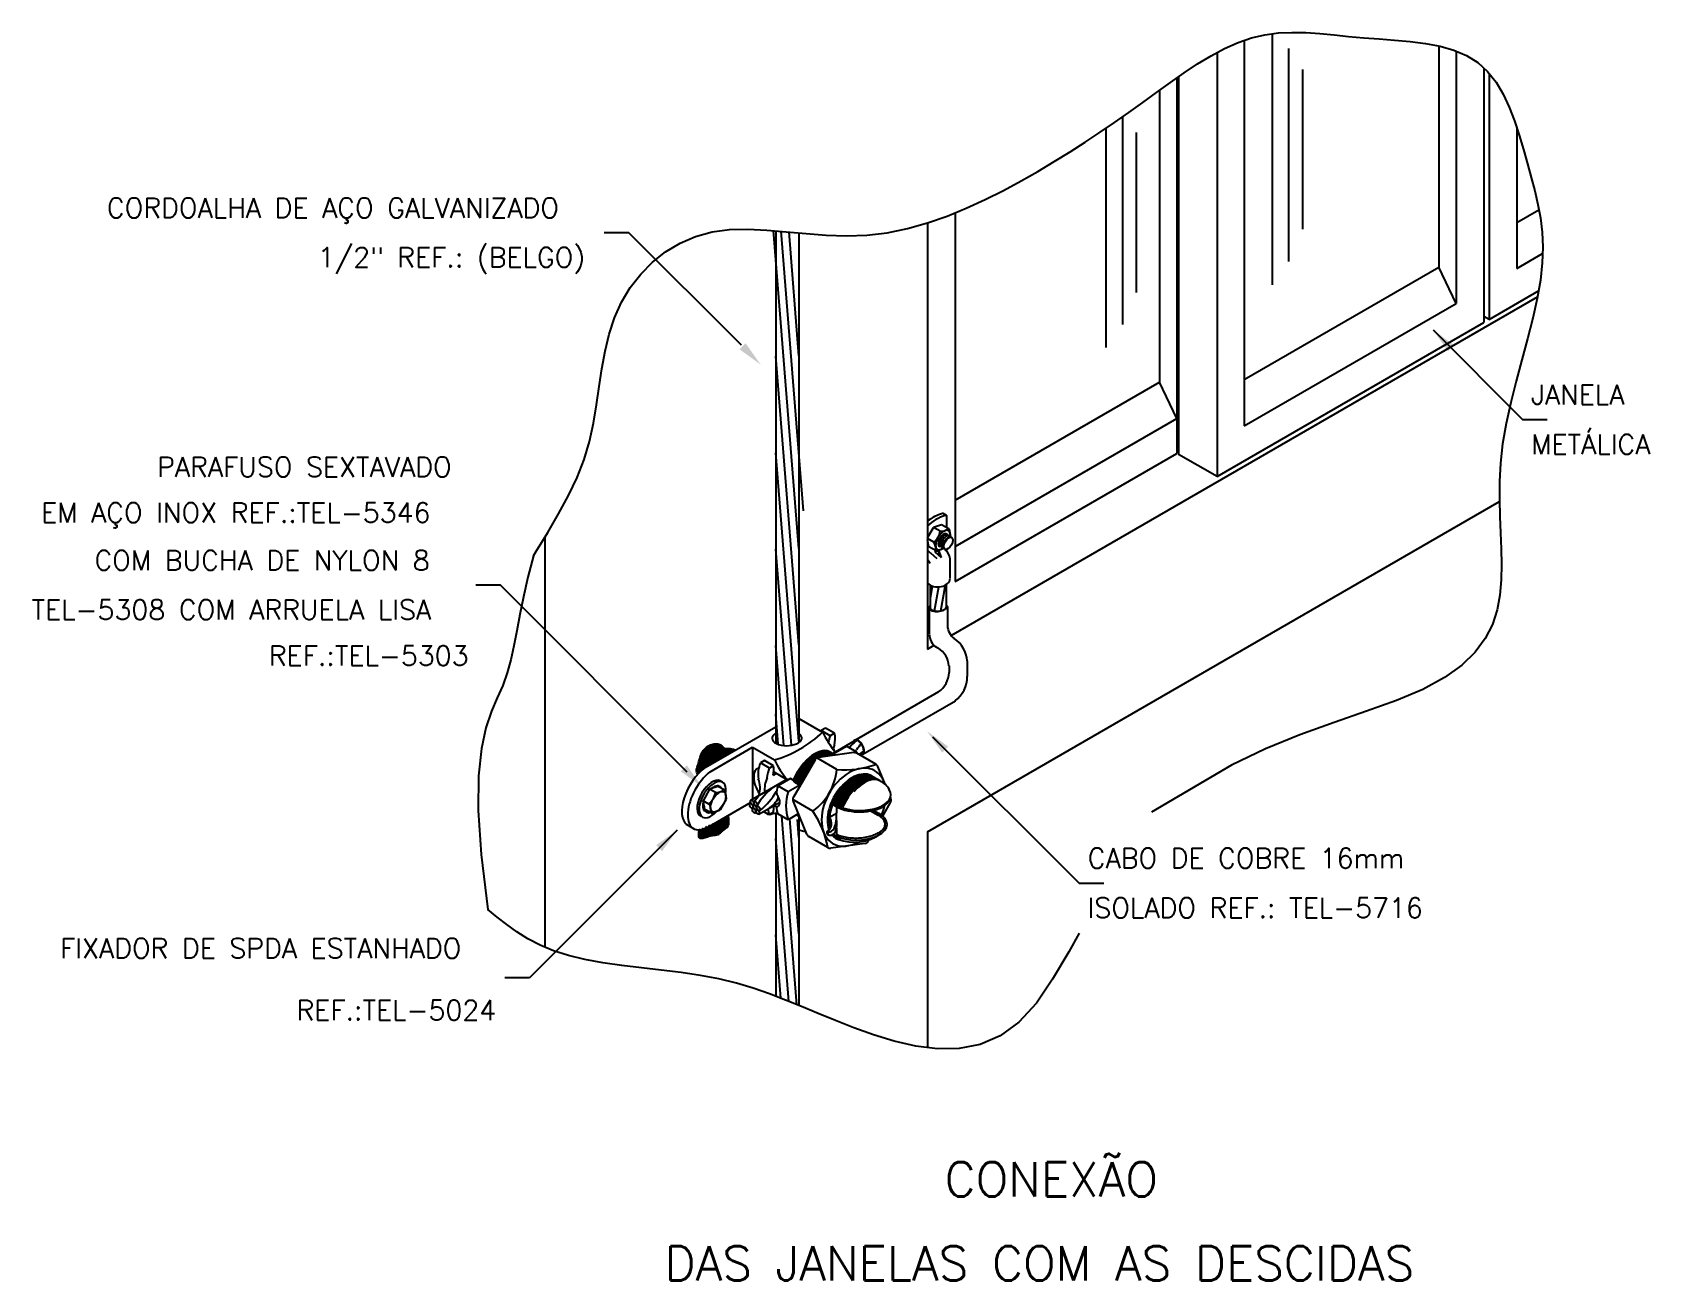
# Model space of a CAD drawing. Header units: millimetres. Extents: x -5288.7 to -5272.4, y -4748.3 to -4735.6.
import ezdxf
from ezdxf.enums import TextEntityAlignment as Align

# ---------------------------------------------------------------- set-up
doc = ezdxf.new("R2010")
doc.units = ezdxf.units.MM
doc.header["$LTSCALE"] = 10
doc.layers.add('Termotécnica', color=7, linetype='Continuous')
doc.styles.add('r140', font='romans.shx')
doc.styles.add('r80', font='romans.shx')
pattern_1 = [(45, (-5271.612248, -4722.539975), (-0.008838835, 0.008838835), [])]

msp = doc.modelspace()

# ---------------------------------------------------------------- hatches: boundary and pattern name
at = {"layer": 'Termotécnica'}
h = msp.add_hatch(dxfattribs=at)
h.set_pattern_fill('ANSI31', color=1, scale=0.1, style=0)
h.set_pattern_definition(pattern_1)
edge = h.paths.add_edge_path()
edge.add_ellipse((-5281.922, -4743.349), major_axis=(0.18, 0.311), ratio=0.509483, start_angle=48.9849, end_angle=67.4466, ccw=False)
edge.add_line((-5281.924, -4743.076), (-5281.617, -4742.899))
edge.add_line((-5281.617, -4742.899), (-5281.619, -4742.898))
edge.add_line((-5281.619, -4742.898), (-5281.638, -4742.891))
edge.add_line((-5281.638, -4742.891), (-5281.656, -4742.886))
edge.add_line((-5281.656, -4742.886), (-5281.671, -4742.885))
edge.add_line((-5281.671, -4742.885), (-5281.686, -4742.885))
edge.add_line((-5281.686, -4742.885), (-5281.699, -4742.885))
edge.add_line((-5281.699, -4742.885), (-5281.71, -4742.885))
edge.add_line((-5281.71, -4742.885), (-5281.719, -4742.884))
edge.add_line((-5281.719, -4742.884), (-5281.728, -4742.881))
edge.add_line((-5281.728, -4742.881), (-5281.735, -4742.877))
edge.add_line((-5281.735, -4742.877), (-5281.741, -4742.871))
edge.add_line((-5281.741, -4742.871), (-5281.748, -4742.865))
edge.add_line((-5281.748, -4742.865), (-5281.754, -4742.859))
edge.add_line((-5281.754, -4742.859), (-5281.76, -4742.852))
edge.add_line((-5281.76, -4742.852), (-5281.767, -4742.847))
edge.add_line((-5281.767, -4742.847), (-5281.776, -4742.842))
edge.add_line((-5281.776, -4742.842), (-5281.785, -4742.839))
edge.add_line((-5281.785, -4742.839), (-5281.796, -4742.837))
edge.add_line((-5281.796, -4742.837), (-5281.808, -4742.836))
edge.add_line((-5281.808, -4742.836), (-5281.82, -4742.837))
edge.add_line((-5281.82, -4742.837), (-5281.833, -4742.838))
edge.add_line((-5281.833, -4742.838), (-5281.846, -4742.841))
edge.add_line((-5281.846, -4742.841), (-5281.858, -4742.844))
edge.add_line((-5281.858, -4742.844), (-5281.87, -4742.848))
edge.add_line((-5281.87, -4742.848), (-5281.881, -4742.853))
edge.add_line((-5281.881, -4742.853), (-5281.891, -4742.858))
edge.add_line((-5281.891, -4742.858), (-5281.901, -4742.864))
edge.add_line((-5281.901, -4742.864), (-5281.909, -4742.87))
edge.add_line((-5281.909, -4742.87), (-5281.917, -4742.877))
edge.add_line((-5281.917, -4742.877), (-5281.925, -4742.883))
edge.add_line((-5281.925, -4742.883), (-5281.932, -4742.89))
edge.add_line((-5281.932, -4742.89), (-5281.938, -4742.898))
edge.add_line((-5281.938, -4742.898), (-5281.943, -4742.905))
edge.add_line((-5281.943, -4742.905), (-5281.949, -4742.912))
edge.add_line((-5281.949, -4742.912), (-5281.953, -4742.92))
edge.add_line((-5281.953, -4742.92), (-5281.958, -4742.928))
edge.add_line((-5281.958, -4742.928), (-5281.962, -4742.936))
edge.add_line((-5281.962, -4742.936), (-5281.966, -4742.944))
edge.add_line((-5281.966, -4742.944), (-5281.969, -4742.953))
edge.add_line((-5281.969, -4742.953), (-5281.972, -4742.963))
edge.add_line((-5281.972, -4742.963), (-5281.975, -4742.973))
edge.add_line((-5281.975, -4742.973), (-5281.978, -4742.984))
edge.add_line((-5281.978, -4742.984), (-5281.981, -4742.995))
edge.add_line((-5281.981, -4742.995), (-5281.984, -4743.006))
edge.add_line((-5281.984, -4743.006), (-5281.987, -4743.017))
edge.add_line((-5281.987, -4743.017), (-5281.99, -4743.029))
edge.add_line((-5281.99, -4743.029), (-5281.993, -4743.04))
edge.add_line((-5281.993, -4743.04), (-5281.997, -4743.052))
edge.add_line((-5281.997, -4743.052), (-5282.002, -4743.063))
edge.add_line((-5282.002, -4743.063), (-5282.006, -4743.074))
edge.add_line((-5282.006, -4743.074), (-5282.009, -4743.086))
edge.add_line((-5282.009, -4743.086), (-5282.011, -4743.098))
edge.add_line((-5282.011, -4743.098), (-5282.011, -4743.112))
edge.add_line((-5282.011, -4743.112), (-5282.007, -4743.127))
edge.add_line((-5282.007, -4743.127), (-5282.001, -4743.144))
edge.add_line((-5282.001, -4743.144), (-5282, -4743.146))
h = msp.add_hatch(dxfattribs=at)
h.set_pattern_fill('ANSI31', color=1, scale=0.1, style=0)
h.set_pattern_definition(pattern_1)
edge = h.paths.add_edge_path()
edge.add_ellipse((-5281.862, -4743.384), major_axis=(0.18, 0.311), ratio=0.509483, start_angle=196.5876, end_angle=214.7556, ccw=False)
edge.add_line((-5281.989, -4743.708), (-5281.992, -4743.737))
edge.add_line((-5281.992, -4743.737), (-5281.992, -4743.759))
edge.add_line((-5281.992, -4743.759), (-5281.99, -4743.775))
edge.add_line((-5281.99, -4743.775), (-5281.985, -4743.785))
edge.add_line((-5281.985, -4743.785), (-5281.978, -4743.79))
edge.add_line((-5281.978, -4743.79), (-5281.97, -4743.792))
edge.add_line((-5281.97, -4743.792), (-5281.96, -4743.792))
edge.add_line((-5281.96, -4743.792), (-5281.949, -4743.791))
edge.add_line((-5281.949, -4743.791), (-5281.938, -4743.788))
edge.add_line((-5281.938, -4743.788), (-5281.925, -4743.785))
edge.add_line((-5281.925, -4743.785), (-5281.913, -4743.781))
edge.add_line((-5281.913, -4743.781), (-5281.9, -4743.777))
edge.add_line((-5281.9, -4743.777), (-5281.888, -4743.773))
edge.add_line((-5281.888, -4743.773), (-5281.875, -4743.769))
edge.add_line((-5281.875, -4743.769), (-5281.863, -4743.766))
edge.add_line((-5281.863, -4743.766), (-5281.852, -4743.764))
edge.add_line((-5281.852, -4743.764), (-5281.842, -4743.762))
edge.add_line((-5281.842, -4743.762), (-5281.833, -4743.761))
edge.add_line((-5281.833, -4743.761), (-5281.824, -4743.76))
edge.add_line((-5281.824, -4743.76), (-5281.815, -4743.759))
edge.add_line((-5281.815, -4743.759), (-5281.808, -4743.758))
edge.add_line((-5281.808, -4743.758), (-5281.8, -4743.756))
edge.add_line((-5281.8, -4743.756), (-5281.794, -4743.754))
edge.add_line((-5281.794, -4743.754), (-5281.787, -4743.751))
edge.add_line((-5281.787, -4743.751), (-5281.781, -4743.747))
edge.add_line((-5281.781, -4743.747), (-5281.776, -4743.742))
edge.add_line((-5281.776, -4743.742), (-5281.77, -4743.737))
edge.add_line((-5281.77, -4743.737), (-5281.765, -4743.732))
edge.add_line((-5281.765, -4743.732), (-5281.759, -4743.727))
edge.add_line((-5281.759, -4743.727), (-5281.754, -4743.721))
edge.add_line((-5281.754, -4743.721), (-5281.748, -4743.716))
edge.add_line((-5281.748, -4743.716), (-5281.741, -4743.711))
edge.add_line((-5281.741, -4743.711), (-5281.735, -4743.706))
edge.add_line((-5281.735, -4743.706), (-5281.728, -4743.701))
edge.add_line((-5281.728, -4743.701), (-5281.722, -4743.697))
edge.add_line((-5281.722, -4743.697), (-5281.716, -4743.692))
edge.add_line((-5281.716, -4743.692), (-5281.71, -4743.688))
edge.add_line((-5281.71, -4743.688), (-5281.705, -4743.684))
edge.add_line((-5281.705, -4743.684), (-5281.7, -4743.68))
edge.add_line((-5281.7, -4743.68), (-5281.696, -4743.676))
edge.add_line((-5281.696, -4743.676), (-5281.693, -4743.672))
edge.add_line((-5281.693, -4743.672), (-5281.69, -4743.668))
edge.add_line((-5281.69, -4743.668), (-5281.688, -4743.663))
edge.add_line((-5281.688, -4743.663), (-5281.687, -4743.659))
edge.add_line((-5281.687, -4743.659), (-5281.686, -4743.654))
edge.add_line((-5281.686, -4743.654), (-5281.685, -4743.648))
edge.add_line((-5281.685, -4743.648), (-5281.684, -4743.642))
edge.add_line((-5281.684, -4743.642), (-5281.684, -4743.635))
edge.add_line((-5281.684, -4743.635), (-5281.684, -4743.627))
edge.add_line((-5281.684, -4743.627), (-5281.684, -4743.617))
edge.add_line((-5281.684, -4743.617), (-5281.685, -4743.604))
edge.add_line((-5281.685, -4743.604), (-5281.686, -4743.588))
edge.add_line((-5281.686, -4743.588), (-5281.687, -4743.568))
edge.add_line((-5281.687, -4743.568), (-5281.687, -4743.559))
edge.add_line((-5281.687, -4743.559), (-5281.902, -4743.682))
edge.add_arc((-5282.01, -4743.512), 0.202, 296.7809, 302.218, ccw=False)

# ---------------------------------------------------------------- linework, layer by layer
at = {"layer": 'Termotécnica', "color": 2}
for p, q in [((-5276.466, -4735.714), (-5276.466, -4739.618)), ((-5276.466, -4735.714), (-5276.466, -4739.618)), ((-5276.742, -4735.839), (-5276.742, -4740.131)), ((-5274.321, -4735.824), (-5274.321, -4738.379)), ((-5277.148, -4736.096), (-5277.148, -4739.897)), ((-5277.131, -4736.084), (-5277.131, -4739.907)), ((-5274.041, -4735.995), (-5274.041, -4738.572)), ((-5273.988, -4736.048), (-5273.988, -4738.542)), ((-5273.708, -4736.595), (-5273.708, -4738.026)), ((-5279.392, -4737.46), (-5279.392, -4741.192)), ((-5281.209, -4737.643), (-5281.209, -4742.829)), ((-5280.975, -4737.664), (-5280.976, -4742.824)), ((-5273.708, -4738.026), (-5273.446, -4737.874)), ((-5273.988, -4738.542), (-5273.487, -4738.252)), ((-5273.988, -4738.542), (-5274.041, -4738.511)), ((-5276.742, -4740.131), (-5274.041, -4738.572)), ((-5279.392, -4741.192), (-5277.148, -4739.897)), ((-5276.742, -4740.131), (-5277.131, -4739.907)), ((-5279.672, -4740.752), (-5279.611, -4740.645)), ((-5279.531, -4740.618), (-5279.611, -4740.645)), ((-5279.544, -4740.684), (-5279.611, -4740.645)), ((-5279.458, -4740.66), (-5279.531, -4740.618)), ((-5279.437, -4740.742), (-5279.451, -4740.668)), ((-5279.608, -4740.796), (-5279.672, -4740.759)), ((-5279.659, -4740.841), (-5279.672, -4740.773)), ((-5279.586, -4740.883), (-5279.659, -4740.841)), ((-5279.559, -4740.833), (-5279.543, -4740.824)), ((-5279.541, -4740.843), (-5279.526, -4740.834)), ((-5279.524, -4740.853), (-5279.508, -4740.844)), ((-5279.494, -4740.708), (-5279.496, -4740.72)), ((-5279.476, -4740.714), (-5279.478, -4740.73)), ((-5279.459, -4740.724), (-5279.461, -4740.74)), ((-5279.441, -4740.735), (-5279.442, -4740.744)), ((-5279.505, -4740.859), (-5279.576, -4740.884)), ((-5279.444, -4741.159), (-5279.444, -4740.963)), ((-5279.644, -4741.472), (-5279.644, -4741.23)), ((-5279.481, -4741.456), (-5279.481, -4741.222)), ((-5280.975, -4742.579), (-5280.736, -4742.717)), ((-5281.924, -4743.076), (-5281.209, -4742.664)), ((-5280.621, -4742.928), (-5280.401, -4742.801)), ((-5281.875, -4743.12), (-5281.446, -4742.87)), ((-5281.446, -4742.87), (-5281.446, -4743.397)), ((-5281.446, -4742.87), (-5281.223, -4742.998)), ((-5280.358, -4742.951), (-5280.325, -4742.932)), ((-5281.23, -4743.121), (-5281.096, -4743.198)), ((-5281.879, -4743.296), (-5281.945, -4743.413)), ((-5281.795, -4743.267), (-5281.879, -4743.296)), ((-5281.821, -4743.33), (-5281.879, -4743.296)), ((-5281.731, -4743.304), (-5281.795, -4743.267)), ((-5281.754, -4743.22), (-5281.772, -4743.21)), ((-5281.462, -4743.407), (-5281.099, -4743.197)), ((-5281.034, -4743.203), (-5281.061, -4743.188)), ((-5281.014, -4743.229), (-5281.034, -4743.203)), ((-5281.026, -4743.212), (-5281.028, -4743.212)), ((-5281.018, -4743.224), (-5281.026, -4743.212)), ((-5281.005, -4743.224), (-5281.018, -4743.224)), ((-5280.962, -4743.259), (-5281.014, -4743.229)), ((-5280.999, -4743.238), (-5281.005, -4743.224)), ((-5280.985, -4743.235), (-5280.999, -4743.238)), ((-5280.979, -4743.25), (-5280.985, -4743.235)), ((-5280.965, -4743.247), (-5280.979, -4743.25)), ((-5280.96, -4743.256), (-5280.965, -4743.247)), ((-5281.928, -4743.5), (-5281.945, -4743.413)), ((-5281.887, -4743.446), (-5281.945, -4743.413)), ((-5281.902, -4743.682), (-5281.466, -4743.431)), ((-5281.711, -4743.398), (-5281.772, -4743.506)), ((-5281.709, -4743.389), (-5281.724, -4743.313)), ((-5281.466, -4743.431), (-5281.463, -4743.432)), ((-5281.38, -4743.549), (-5281.168, -4743.427)), ((-5280.65, -4743.439), (-5280.612, -4743.462)), ((-5280.642, -4743.434), (-5280.649, -4743.435)), ((-5280.636, -4743.448), (-5280.642, -4743.434)), ((-5280.622, -4743.445), (-5280.636, -4743.448)), ((-5280.615, -4743.46), (-5280.622, -4743.445)), ((-5280.602, -4743.457), (-5280.615, -4743.46)), ((-5280.595, -4743.471), (-5280.602, -4743.457)), ((-5281.96, -4743.571), (-5281.981, -4743.56)), ((-5281.918, -4743.523), (-5281.932, -4743.516)), ((-5281.864, -4743.536), (-5281.928, -4743.5)), ((-5281.779, -4743.512), (-5281.853, -4743.537)), ((-5281.264, -4743.547), (-5281.256, -4743.552)), ((-5281.209, -4743.541), (-5281.209, -4745.393)), ((-5280.976, -4743.575), (-5280.976, -4745.486)), ((-5280.581, -4743.469), (-5280.595, -4743.471)), ((-5280.575, -4743.482), (-5280.581, -4743.469)), ((-5280.561, -4743.48), (-5280.575, -4743.482)), ((-5280.553, -4743.491), (-5280.561, -4743.48)), ((-5280.25, -4743.515), (-5280.174, -4743.56)), ((-5280.222, -4743.509), (-5280.164, -4743.542)), ((-5282.054, -4743.687), (-5282.112, -4743.654)), ((-5280.632, -4743.755), (-5280.611, -4743.767)), ((-5280.581, -4743.801), (-5280.623, -4743.777))]:
    msp.add_line(p, q, dxfattribs=at)
at = {"layer": 'Termotécnica', "color": 1}
for p, q in [((-5276.184, -4735.648), (-5276.184, -4738.189)), ((-5276.017, -4735.799), (-5276.017, -4737.953)), ((-5274.495, -4735.773), (-5274.495, -4738.011)), ((-5275.877, -4736.01), (-5275.877, -4737.628)), ((-5277.323, -4736.22), (-5277.323, -4739.174)), ((-5277.7, -4736.491), (-5277.7, -4738.591)), ((-5277.867, -4736.606), (-5277.867, -4738.826)), ((-5277.56, -4736.648), (-5277.56, -4738.266)), ((-5273.708, -4737.559), (-5273.484, -4737.429)), ((-5280.975, -4740.858), (-5281.232, -4737.641)), ((-5280.928, -4740.478), (-5281.154, -4737.648)), ((-5280.975, -4738.907), (-5281.075, -4737.655)), ((-5276.466, -4739.149), (-5274.495, -4738.011)), ((-5274.321, -4738.379), (-5274.495, -4738.011)), ((-5276.466, -4739.618), (-5274.321, -4738.379)), ((-5280.975, -4741.833), (-5281.209, -4738.912)), ((-5279.392, -4740.369), (-5277.323, -4739.174)), ((-5277.148, -4739.543), (-5277.323, -4739.174)), ((-5279.392, -4740.838), (-5277.148, -4739.543)), ((-5280.976, -4742.809), (-5281.209, -4739.889)), ((-5281.05, -4742.851), (-5281.209, -4740.865)), ((-5279.563, -4740.879), (-5279.563, -4740.926)), ((-5279.644, -4741.364), (-5279.622, -4741.239)), ((-5279.601, -4741.491), (-5279.559, -4741.246)), ((-5279.537, -4741.489), (-5279.492, -4741.228)), ((-5281.128, -4742.853), (-5281.209, -4741.841)), ((-5281.184, -4742.839), (-5281.209, -4742.537)), ((-5280.706, -4742.677), (-5280.749, -4742.702)), ((-5280.658, -4742.755), (-5280.749, -4742.702)), ((-5280.615, -4742.73), (-5280.706, -4742.677)), ((-5280.615, -4742.73), (-5280.658, -4742.755)), ((-5280.42, -4742.926), (-5280.776, -4742.974)), ((-5280.627, -4742.939), (-5280.492, -4742.861)), ((-5280.388, -4742.922), (-5280.492, -4742.861)), ((-5280.388, -4742.922), (-5280.399, -4742.928)), ((-5280.197, -4743.044), (-5280.39, -4742.932)), ((-5281.322, -4743.005), (-5281.365, -4743.03)), ((-5281.274, -4743.083), (-5281.365, -4743.03)), ((-5281.231, -4743.058), (-5281.322, -4743.005)), ((-5281.231, -4743.058), (-5281.274, -4743.083)), ((-5281.235, -4743.154), (-5281.205, -4743.137)), ((-5280.811, -4742.997), (-5281.03, -4743.377)), ((-5280.59, -4743.097), (-5280.794, -4742.98)), ((-5280.103, -4743.245), (-5280.176, -4743.067)), ((-5281.059, -4743.189), (-5281.188, -4743.263)), ((-5281.084, -4743.324), (-5281.188, -4743.263)), ((-5280.967, -4743.256), (-5281.084, -4743.324)), ((-5281.225, -4743.46), (-5281.2, -4743.474)), ((-5280.833, -4743.518), (-5281.037, -4743.401)), ((-5281.033, -4743.42), (-5280.897, -4743.751)), ((-5280.126, -4743.568), (-5280.047, -4743.431)), ((-5280.044, -4743.388), (-5280.049, -4743.376)), ((-5281.366, -4743.505), (-5281.37, -4743.503)), ((-5281.278, -4743.556), (-5281.335, -4743.523)), ((-5281.235, -4743.531), (-5281.278, -4743.556)), ((-5281.084, -4743.605), (-5281.188, -4743.545)), ((-5280.996, -4745.478), (-5281.149, -4743.568)), ((-5280.981, -4743.546), (-5281.084, -4743.605)), ((-5280.976, -4744.761), (-5281.068, -4743.596)), ((-5280.976, -4743.785), (-5280.99, -4743.601)), ((-5280.665, -4743.579), (-5280.595, -4743.539)), ((-5280.595, -4743.471), (-5280.595, -4743.539)), ((-5280.683, -4743.886), (-5280.876, -4743.775)), ((-5280.681, -4743.733), (-5280.691, -4743.727)), ((-5280.605, -4743.766), (-5280.595, -4743.761)), ((-5280.595, -4743.687), (-5280.595, -4743.761)), ((-5281.077, -4745.445), (-5281.209, -4743.794)), ((-5280.309, -4743.846), (-5280.653, -4743.892)), ((-5280.265, -4743.807), (-5280.273, -4743.822)), ((-5281.157, -4745.413), (-5281.209, -4744.77))]:
    msp.add_line(p, q, dxfattribs=at)
at = {"layer": 'Termotécnica', "color": 3}
for p, q in [((-5279.672, -4737.563), (-5279.672, -4740.773)), ((-5279.435, -4741.74), (-5273.498, -4738.312)), ((-5279.672, -4743.726), (-5273.882, -4740.383)), ((-5283.548, -4740.746), (-5283.548, -4744.894)), ((-5279.672, -4740.773), (-5279.672, -4741.877)), ((-5279.656, -4741.463), (-5279.656, -4741.724)), ((-5279.471, -4741.446), (-5279.471, -4741.641)), ((-5279.672, -4741.877), (-5279.606, -4741.839)), ((-5279.581, -4741.859), (-5279.563, -4741.869)), ((-5279.455, -4742.047), (-5279.455, -4742.114)), ((-5279.271, -4741.996), (-5279.271, -4742.156)), ((-5280.407, -4742.798), (-5279.559, -4742.308)), ((-5280.327, -4742.94), (-5279.39, -4742.4)), ((-5279.672, -4743.726), (-5279.672, -4745.912))]:
    msp.add_line(p, q, dxfattribs=at)
at = {"layer": 'Termotécnica', "color": 2, "ltscale": 1.6}
for p, q in [((-5282.697, -4737.662), (-5282.947, -4737.662)), ((-5281.557, -4738.802), (-5282.697, -4737.662)), ((-5274.554, -4738.647), (-5273.648, -4739.553)), ((-5273.648, -4739.553), (-5273.398, -4739.553)), ((-5279.482, -4740.524), (-5279.514, -4740.505)), ((-5279.477, -4740.648), (-5279.477, -4740.531)), ((-5279.672, -4740.967), (-5279.646, -4741.006)), ((-5279.644, -4740.903), (-5279.578, -4740.96)), ((-5279.6, -4740.894), (-5279.583, -4740.884)), ((-5279.6, -4740.894), (-5279.534, -4740.951)), ((-5279.56, -4740.878), (-5279.534, -4740.951)), ((-5279.477, -4740.888), (-5279.477, -4740.867)), ((-5283.997, -4741.23), (-5284.247, -4741.23)), ((-5282.105, -4743.122), (-5283.997, -4741.23)), ((-5279.621, -4742.766), (-5278.139, -4744.247)), ((-5282.206, -4743.711), (-5283.702, -4745.207)), ((-5278.139, -4744.247), (-5277.889, -4744.247)), ((-5283.702, -4745.207), (-5283.952, -4745.207))]:
    msp.add_line(p, q, dxfattribs=at)
at = {"layer": 'Termotécnica', "color": 1}
for points in [[(-5283.662, -4740.935), (-5283.637, -4740.893), (-5283.518, -4740.696), (-5283.408, -4740.507), (-5283.307, -4740.322), (-5283.22, -4740.141), (-5283.149, -4739.959), (-5283.095, -4739.775), (-5283.054, -4739.589), (-5283.023, -4739.404), (-5282.996, -4739.22), (-5282.969, -4739.039), (-5282.937, -4738.862), (-5282.897, -4738.689), (-5282.842, -4738.524), (-5282.771, -4738.366), (-5282.682, -4738.218), (-5282.577, -4738.082), (-5282.458, -4737.96), (-5282.324, -4737.855), (-5282.178, -4737.767), (-5282.021, -4737.699), (-5281.853, -4737.653), (-5281.677, -4737.63), (-5281.492, -4737.626), (-5281.301, -4737.635), (-5281.104, -4737.652), (-5280.903, -4737.671), (-5280.699, -4737.687), (-5280.493, -4737.695), (-5280.286, -4737.688), (-5280.08, -4737.663), (-5279.876, -4737.621), (-5279.674, -4737.563), (-5279.475, -4737.494), (-5279.28, -4737.414), (-5279.089, -4737.327), (-5278.905, -4737.234), (-5278.726, -4737.138), (-5278.555, -4737.041), (-5278.389, -4736.943), (-5278.23, -4736.845), (-5278.076, -4736.746), (-5277.926, -4736.646), (-5277.779, -4736.546), (-5277.635, -4736.445), (-5277.493, -4736.344), (-5277.353, -4736.242), (-5277.214, -4736.141), (-5277.075, -4736.045), (-5276.938, -4735.954), (-5276.801, -4735.87), (-5276.665, -4735.797), (-5276.529, -4735.736), (-5276.393, -4735.689), (-5276.257, -4735.658), (-5276.12, -4735.64), (-5275.983, -4735.634), (-5275.843, -4735.637), (-5275.702, -4735.646), (-5275.557, -4735.66), (-5275.409, -4735.675), (-5275.257, -4735.689), (-5275.101, -4735.701), (-5274.944, -4735.712), (-5274.786, -4735.727), (-5274.632, -4735.746), (-5274.484, -4735.775), (-5274.345, -4735.814), (-5274.216, -4735.868), (-5274.101, -4735.94), (-5274.002, -4736.03), (-5273.917, -4736.138), (-5273.845, -4736.259), (-5273.783, -4736.392), (-5273.729, -4736.531), (-5273.682, -4736.675), (-5273.64, -4736.82), (-5273.6, -4736.964), (-5273.561, -4737.102), (-5273.525, -4737.239), (-5273.494, -4737.375), (-5273.468, -4737.513), (-5273.451, -4737.656), (-5273.444, -4737.807), (-5273.449, -4737.968), (-5273.467, -4738.141), (-5273.501, -4738.328), (-5273.546, -4738.527), (-5273.599, -4738.735), (-5273.656, -4738.949), (-5273.714, -4739.165), (-5273.768, -4739.381), (-5273.815, -4739.593), (-5273.85, -4739.798), (-5273.872, -4739.995), (-5273.882, -4740.182), (-5273.883, -4740.362), (-5273.878, -4740.535), (-5273.871, -4740.702), (-5273.864, -4740.864), (-5273.861, -4741.022), (-5273.864, -4741.177), (-5273.878, -4741.33), (-5273.906, -4741.481), (-5273.954, -4741.628), (-5274.026, -4741.77), (-5274.128, -4741.908), (-5274.264, -4742.04), (-5274.439, -4742.166), (-5274.658, -4742.285), (-5274.924, -4742.397), (-5275.227, -4742.507), (-5275.557, -4742.622), (-5275.903, -4742.746), (-5276.252, -4742.887), (-5276.595, -4743.051), (-5277.404, -4743.529)], [(-5283.662, -4740.935), (-5283.719, -4741.151), (-5283.764, -4741.347), (-5283.801, -4741.527), (-5283.832, -4741.691), (-5283.862, -4741.843), (-5283.893, -4741.985), (-5283.93, -4742.118), (-5283.974, -4742.245), (-5284.029, -4742.37), (-5284.088, -4742.507), (-5284.145, -4742.674), (-5284.19, -4742.885), (-5284.219, -4743.159), (-5284.222, -4743.51), (-5284.192, -4743.956), (-5284.123, -4744.514)], [(-5282, -4743.146), (-5282.001, -4743.144), (-5282.007, -4743.127), (-5282.011, -4743.112), (-5282.011, -4743.098), (-5282.009, -4743.086), (-5282.006, -4743.074), (-5282.002, -4743.063), (-5281.997, -4743.052), (-5281.993, -4743.04), (-5281.99, -4743.029), (-5281.987, -4743.017), (-5281.984, -4743.006), (-5281.981, -4742.995), (-5281.978, -4742.984), (-5281.975, -4742.973), (-5281.972, -4742.963), (-5281.969, -4742.953), (-5281.966, -4742.944), (-5281.962, -4742.936), (-5281.958, -4742.928), (-5281.953, -4742.92), (-5281.949, -4742.912), (-5281.943, -4742.905), (-5281.938, -4742.898), (-5281.932, -4742.89), (-5281.925, -4742.883), (-5281.917, -4742.877), (-5281.909, -4742.87), (-5281.901, -4742.864), (-5281.891, -4742.858), (-5281.881, -4742.853), (-5281.87, -4742.848), (-5281.858, -4742.844), (-5281.846, -4742.841), (-5281.833, -4742.838), (-5281.82, -4742.837), (-5281.808, -4742.836), (-5281.796, -4742.837), (-5281.785, -4742.839), (-5281.776, -4742.842), (-5281.767, -4742.847), (-5281.76, -4742.852), (-5281.754, -4742.859), (-5281.748, -4742.865), (-5281.741, -4742.871), (-5281.735, -4742.877), (-5281.728, -4742.881), (-5281.719, -4742.884), (-5281.71, -4742.885), (-5281.699, -4742.885), (-5281.686, -4742.885), (-5281.671, -4742.885), (-5281.656, -4742.886), (-5281.638, -4742.891), (-5281.619, -4742.898), (-5281.617, -4742.899)], [(-5281.989, -4743.708), (-5281.992, -4743.737), (-5281.992, -4743.759), (-5281.99, -4743.775), (-5281.985, -4743.785), (-5281.978, -4743.79), (-5281.97, -4743.792), (-5281.96, -4743.792), (-5281.949, -4743.791), (-5281.938, -4743.788), (-5281.925, -4743.785), (-5281.913, -4743.781), (-5281.9, -4743.777), (-5281.888, -4743.773), (-5281.875, -4743.769), (-5281.863, -4743.766), (-5281.852, -4743.764), (-5281.842, -4743.762), (-5281.833, -4743.761), (-5281.824, -4743.76), (-5281.815, -4743.759), (-5281.808, -4743.758), (-5281.8, -4743.756), (-5281.794, -4743.754), (-5281.787, -4743.751), (-5281.781, -4743.747), (-5281.776, -4743.742), (-5281.77, -4743.737), (-5281.765, -4743.732), (-5281.759, -4743.727), (-5281.754, -4743.721), (-5281.748, -4743.716), (-5281.741, -4743.711), (-5281.735, -4743.706), (-5281.728, -4743.701), (-5281.722, -4743.697), (-5281.716, -4743.692), (-5281.71, -4743.688), (-5281.705, -4743.684), (-5281.7, -4743.68), (-5281.696, -4743.676), (-5281.693, -4743.672), (-5281.69, -4743.668), (-5281.688, -4743.663), (-5281.687, -4743.659), (-5281.686, -4743.654), (-5281.685, -4743.648), (-5281.684, -4743.642), (-5281.684, -4743.635), (-5281.684, -4743.627), (-5281.684, -4743.617), (-5281.685, -4743.604), (-5281.686, -4743.588), (-5281.687, -4743.568), (-5281.687, -4743.559)], [(-5278.137, -4744.753), (-5278.243, -4744.941), (-5278.406, -4745.218), (-5278.571, -4745.461), (-5278.747, -4745.656), (-5278.938, -4745.794), (-5279.141, -4745.88), (-5279.354, -4745.921), (-5279.572, -4745.924), (-5279.792, -4745.897), (-5280.009, -4745.848), (-5280.219, -4745.784), (-5280.419, -4745.712), (-5280.605, -4745.639), (-5280.781, -4745.567), (-5280.949, -4745.497), (-5281.112, -4745.431), (-5281.273, -4745.368), (-5281.437, -4745.311), (-5281.606, -4745.261), (-5281.784, -4745.217), (-5281.972, -4745.182), (-5282.168, -4745.153), (-5282.369, -4745.128), (-5282.57, -4745.104), (-5282.768, -4745.08), (-5282.96, -4745.053), (-5283.142, -4745.02), (-5283.309, -4744.98), (-5283.46, -4744.931), (-5283.596, -4744.874), (-5283.718, -4744.81), (-5283.83, -4744.74), (-5283.933, -4744.667), (-5284.03, -4744.591), (-5284.123, -4744.514)]]:
    msp.add_lwpolyline(points, dxfattribs=at)
at = {"layer": 'Termotécnica', "color": 2}
msp.add_lwpolyline([(-5280.906, -4743.728), (-5280.925, -4743.724), (-5280.976, -4743.71)], dxfattribs=at)
at = {"layer": 'Termotécnica', "color": 2, "ltscale": 1.6}
for centre, radius, start, end in [((-5279.385, -4740.957), 0.473, 106.94, 127.4547), ((-5279.518, -4740.515), 0.0112, 70.6195, 112.9935), ((-5279.352, -4740.977), 0.473, 106.94, 132.7318), ((-5279.55, -4740.774), 0.16, 219.8201, 233.7883)]:
    msp.add_arc(centre, radius, start, end, dxfattribs=at)
at = {"layer": 'Termotécnica', "color": 2}
for centre, radius, start, end in [((-5279.533, -4740.585), 0.0994, 263.8108, 314.501), ((-5279.485, -4740.531), 0.00785, 0, 120), ((-5279.464, -4740.671), 0.0129, 10.8846, 60), ((-5279.714, -4740.66), 0.172, 307.9969, 352.0248), ((-5279.689, -4740.854), 0.0997, 345.5818, 36.1065), ((-5279.45, -4740.744), 0.0129, 359.1317, 10.8846), ((-5279.58, -4740.872), 0.0129, 240, 289.1165), ((-5279.51, -4740.847), 0.0129, 289.1165, 296.2919), ((-5279.596, -4740.985), 0.153, 8.2416, 47.8775), ((-5281.536, -4741.893), 1.149, 285.8241, 314.1759), ((-5279.845, -4742.292), 0.986, 205.5074, 219.2854), ((-5281.36, -4742.144), 1.078, 312.6405, 314.2004), ((-5280.333, -4742.574), 0.986, 205.5074, 219.2854), ((-5281.81, -4743.226), 0.104, 264.1598, 314.6845), ((-5281.409, -4742.093), 1.149, 285.8241, 287.6369), ((-5280.232, -4743.39), 0.194, 27.1663, 66.1326), ((-5281.998, -4743.305), 0.179, 308.2415, 352.2693), ((-5281.97, -4743.507), 0.104, 345.7653, 36.4555), ((-5281.737, -4743.315), 0.0134, 11.1498, 60.2663), ((-5281.721, -4743.392), 0.0117, 327.0423, 14.3738), ((-5280.219, -4743.32), 0.18, 297.3192, 339.4448), ((-5281.857, -4743.525), 0.0134, 240.2663, 289.3817), ((-5281.784, -4743.499), 0.0134, 289.3817, 330.2663), ((-5281.2, -4743.681), 0.14, 85.7909, 113.3094), ((-5282.01, -4743.512), 0.202, 296.7809, 302.218), ((-5280.414, -4743.368), 0.464, 248.8681, 305.0616)]:
    msp.add_arc(centre, radius, start, end, dxfattribs=at)
at = {"layer": 'Termotécnica', "color": 3}
for centre, radius, start, end in [((-5279.303, -4741.635), 0.168, 181.9641, 234.0177), ((-5279.488, -4741.719), 0.168, 181.9641, 236.2939), ((-5279.579, -4742.025), 0.31, 5.2959, 55.0984), ((-5279.683, -4742.063), 0.228, 4.0411, 58.2974), ((-5279.709, -4742.103), 0.255, 305.0375, 357.3699), ((-5279.581, -4742.155), 0.31, 307.2624, 0.1991)]:
    msp.add_arc(centre, radius, start, end, dxfattribs=at)
at = {"layer": 'Termotécnica', "color": 1}
for centre, radius, start, end in [((-5280.445, -4742.827), 0.328, 157.7068, 158.7612), ((-5280.358, -4742.878), 0.324, 157.6373, 170.0264), ((-5280.9, -4742.788), 0.292, 348.0242, 11.5701), ((-5279.8, -4743.493), 0.908, 130.4166, 137.2142), ((-5280.769, -4743.021), 0.0482, 97.5935, 150), ((-5280.563, -4742.879), 0.0605, 150.4233, 211.7252), ((-5280.414, -4742.974), 0.0482, 60, 97.5935), ((-5280.822, -4742.557), 0.547, 319.5922, 321.6085), ((-5279.657, -4743.429), 0.908, 139.2805, 144.1623), ((-5280.818, -4743.062), 0.453, 16.1933, 18.1051), ((-5280.679, -4742.498), 0.547, 304.9589, 311.3324), ((-5281.09, -4743.146), 0.299, 157.0756, 188.7223), ((-5280.975, -4743.206), 0.324, 157.6373, 175.7609), ((-5281.529, -4743.093), 0.3, 348.1538, 6.679), ((-5281.186, -4743.034), 0.599, 306.0412, 353.9588), ((-5280.515, -4742.153), 0.947, 265.45, 289.737), ((-5280.221, -4743.086), 0.0482, 22.4065, 60), ((-5280.802, -4743.823), 0.698, 128.3164, 149.105), ((-5281.624, -4743.286), 0.256, 343.6432, 21.6011), ((-5281.05, -4743.295), 0.272, 155.5169, 186.3124), ((-5281.062, -4743.321), 0.139, 155.5864, 191.3137), ((-5282.453, -4742.454), 1.407, 316.7715, 320.1887), ((-5281.827, -4742.947), 0.727, 309.0726, 329.5558), ((-5281.412, -4743.275), 0.253, 300.3223, 336.0196), ((-5281.438, -4743.485), 0.208, 347.3625, 6.0333), ((-5280.654, -4743.464), 0.453, 161.8949, 198.1051), ((-5280.989, -4743.401), 0.0482, 150, 202.4065), ((-5280.089, -4743.407), 0.0482, 330, 22.4065), ((-5280.771, -4743.436), 0.52, 186.6437, 193.2671), ((-5281.054, -4743.486), 0.147, 175.3313, 203.5925), ((-5281.614, -4744.056), 0.947, 10.263, 34.55), ((-5280.751, -4743.64), 0.106, 304.6175, 35.3418), ((-5280.879, -4743.575), 0.286, 335.6836, 7.3443), ((-5280.921, -4743.634), 0.33, 344.4419, 7.0172), ((-5280.852, -4743.733), 0.0482, 202.4065, 240), ((-5280.685, -4743.657), 0.0757, 273.3884, 331.915), ((-5280.664, -4743.697), 0.0658, 271.1338, 337.0701), ((-5280.659, -4743.844), 0.0482, 240, 277.5935), ((-5280.315, -4743.798), 0.0482, 277.5935, 330)]:
    msp.add_arc(centre, radius, start, end, dxfattribs=at)
at = {"layer": 'Termotécnica', "color": 2}
for centre, major_axis, ratio, start_param, end_param in [((-5279.517, -4740.774), (0.0559, 0.0968), 0.500279, 5.414719, 10.426914), ((-5279.517, -4740.774), (-0.0367, -0.0635), 0.500279, 2.686448, 6.55275), ((-5279.569, -4741.159), (-0.125, 0), 0.709862, 0.593594, 3.108648), ((-5281.096, -4742.779), (-0.15, -0.001), 0.508353, 5.568519, 10.056493), ((-5281.922, -4743.349), (0.18, 0.311), 0.509483, 0.854949, 3.079398), ((-5281.862, -4743.384), (0.18, 0.311), 0.509483, 0.904807, 3.748192), ((-5281.294, -4743.271), (-0.104, 0.181), 0.509483, -0.158521, 1.681059), ((-5281.869, -4743.389), (0.102, 0.177), 0.509483, 0.051581, 3.031609), ((-5281.849, -4743.401), (0.102, 0.177), 0.509483, 5.308637, 10.558827), ((-5281.851, -4743.394), (0.073, 0.127), 0.509483, 5.962829, 7.223164), ((-5281.837, -4743.402), (0.073, 0.127), 0.509483, 0.123176, 0.330706), ((-5280.357, -4743.352), (0.313, 0.001), 0.509483, 4.100464, 6.597026), ((-5281.851, -4743.394), (0.073, 0.127), 0.509483, 2.070702, 3.031609), ((-5280.357, -4743.353), (0.327, 0.002), 0.529306, 3.818947, 5.448871), ((-5281.837, -4743.402), (0.073, 0.127), 0.509483, 2.38011, 3.623092), ((-5280.395, -4743.651), (0.313, 0.001), 0.509483, 3.942773, 7.036742)]:
    msp.add_ellipse(centre, major_axis=major_axis, ratio=ratio, start_param=start_param, end_param=end_param, dxfattribs=at)
at = {"layer": 'Termotécnica', "color": 1}
for centre, major_axis, ratio, start_param, end_param in [((-5279.517, -4740.774), (-0.0414, -0.0596), 0.281547, 3.158868, 6.283185), ((-5279.5, -4740.783), (-0.0414, -0.0596), 0.281547, 3.158868, 6.283185), ((-5279.482, -4740.794), (-0.0414, -0.0596), 0.281547, 3.158868, 6.283185), ((-5280.842, -4743.233), (0.181, 0.314), 0.509483, 6.213743, 8.049984), ((-5280.842, -4743.233), (0.181, 0.314), 0.509483, 6.213743, 8.049984), ((-5280.832, -4743.239), (0.181, 0.314), 0.509483, 6.213743, 8.059589), ((-5280.822, -4743.244), (0.181, 0.314), 0.509483, 6.213743, 8.078571), ((-5280.812, -4743.25), (0.181, 0.314), 0.509483, 6.198378, 8.059471), ((-5280.802, -4743.256), (0.181, 0.314), 0.509483, 6.219825, 8.085504), ((-5280.791, -4743.262), (0.181, 0.314), 0.509483, 6.251289, 7.06151), ((-5280.781, -4743.268), (0.181, 0.314), 0.509483, 0.031775, 0.717535), ((-5280.791, -4743.262), (0.181, 0.314), 0.509483, 0.937211, 1.7767), ((-5280.781, -4743.268), (0.181, 0.314), 0.509483, 1.057649, 1.801228), ((-5280.771, -4743.274), (0.181, 0.314), 0.509483, 1.200274, 1.775937), ((-5280.418, -4743.478), (0.213, 0.368), 0.675841, 5.719825, 10.265938), ((-5280.418, -4743.478), (0.183, 0.316), 0.622287, 6.148777, 8.952439), ((-5280.428, -4743.472), (0.181, 0.314), 0.509483, 6.213743, 8.059381), ((-5280.418, -4743.478), (0.181, 0.314), 0.509483, 6.213743, 8.085385), ((-5280.448, -4743.46), (0.181, 0.314), 0.509483, 0.933017, 1.776481), ((-5280.438, -4743.466), (0.181, 0.314), 0.509483, 0.509617, 1.801693), ((-5280.408, -4743.483), (0.181, 0.314), 0.509483, 6.213743, 8.060207), ((-5280.398, -4743.489), (0.181, 0.314), 0.509483, 6.213743, 8.08479), ((-5280.388, -4743.495), (0.181, 0.314), 0.509483, 6.213743, 8.059873), ((-5280.378, -4743.501), (0.181, 0.314), 0.509483, 6.213743, 8.082697), ((-5280.368, -4743.507), (0.181, 0.314), 0.509483, 6.213743, 8.059008), ((-5280.357, -4743.512), (0.181, 0.314), 0.509483, 6.213743, 8.073992), ((-5280.347, -4743.518), (0.181, 0.314), 0.509483, 6.202235, 8.033197), ((-5280.337, -4743.524), (0.181, 0.314), 0.509483, 0, 1.198297), ((-5281.233, -4743.386), (-0.0489, 0.0848), 0.509483, 2.820425, 4.869091), ((-5280.418, -4743.478), (0.173, 0.299), 0.598456, 1.813596, 2.620475), ((-5280.418, -4743.478), (0.213, 0.368), 0.675841, 4.87803, 5.133978), ((-5280.791, -4743.262), (0.181, 0.314), 0.509483, 2.9666, 3.173978), ((-5280.781, -4743.268), (0.181, 0.314), 0.509483, 2.916017, 3.025229), ((-5280.771, -4743.274), (0.181, 0.314), 0.509483, 2.863257, 3.032306), ((-5280.657, -4743.71), (0.0261, 0.0452), 0.509483, 2.225509, 3.37668), ((-5280.647, -4743.716), (0.0261, 0.0452), 0.509483, 2.225509, 3.514547), ((-5280.418, -4743.478), (0.183, 0.316), 0.622287, 2.905812, 3.383908), ((-5280.428, -4743.472), (0.181, 0.314), 0.509483, 2.922988, 2.981561), ((-5280.418, -4743.478), (0.181, 0.314), 0.509483, 2.874607, 3.064029), ((-5280.406, -4743.487), (0.181, 0.314), 0.509483, 2.829496, 3.01018), ((-5280.418, -4743.478), (0.173, 0.299), 0.598456, 2.934325, 3.052271), ((-5280.396, -4743.493), (0.181, 0.314), 0.509483, 2.82911, 3.006963), ((-5280.388, -4743.495), (0.181, 0.314), 0.509483, 2.844033, 3.061758), ((-5280.378, -4743.501), (0.181, 0.314), 0.509483, 2.82911, 3.033291), ((-5280.368, -4743.507), (0.181, 0.314), 0.509483, 2.821407, 3.005872), ((-5280.357, -4743.512), (0.181, 0.314), 0.509483, 2.810761, 2.978933), ((-5280.347, -4743.518), (0.181, 0.314), 0.509483, 2.793246, 2.954838)]:
    msp.add_ellipse(centre, major_axis=major_axis, ratio=ratio, start_param=start_param, end_param=end_param, dxfattribs=at)
at = {"layer": 'Termotécnica', "color": 2}
for centre, major_axis, ratio in [((-5279.462, -4740.806), (-0.0345, -0.0597), 0.509483), ((-5281.792, -4743.423), (0.058, 0.101), 0.500279), ((-5281.455, -4743.467), (0.0138, -0.0238), 0.509483), ((-5281.448, -4743.431), (0.0138, -0.0238), 0.509483), ((-5281.421, -4743.478), (0.0138, -0.0238), 0.509483), ((-5281.413, -4743.443), (0.0138, -0.0238), 0.509483), ((-5281.386, -4743.491), (0.0138, -0.0238), 0.509483), ((-5281.428, -4743.514), (0.0138, -0.0238), 0.509483), ((-5281.394, -4743.525), (0.0138, -0.0238), 0.509483)]:
    msp.add_ellipse(centre, major_axis=major_axis, ratio=ratio, dxfattribs=at)
at = {"layer": 'Termotécnica', "color": 3}
for centre, major_axis, ratio, start_param, end_param in [((-5279.564, -4741.454), (-0.0921, -0.0084), 0.448882, 5.738126, 9.829751), ((-5279.564, -4741.454), (-0.0844, -0.0077), 0.448882, 5.934372, 9.604169), ((-5280.368, -4742.869), (-0.041, 0.071), 0.510644, 2.741115, 6.66651), ((-5280.368, -4742.869), (-0.0382, 0.0662), 0.489142, 2.985443, 6.413112)]:
    msp.add_ellipse(centre, major_axis=major_axis, ratio=ratio, start_param=start_param, end_param=end_param, dxfattribs=at)
at = {"layer": 'Termotécnica', "color": 2}
msp.add_open_spline([(-5280.595, -4743.752), (-5280.589, -4743.755), (-5280.555, -4743.769), (-5280.495, -4743.783), (-5280.426, -4743.791), (-5280.355, -4743.79), (-5280.287, -4743.781), (-5280.228, -4743.765), (-5280.181, -4743.745), (-5280.147, -4743.724), (-5280.124, -4743.703), (-5280.11, -4743.684), (-5280.103, -4743.666), (-5280.101, -4743.649), (-5280.103, -4743.632), (-5280.111, -4743.615), (-5280.124, -4743.596), (-5280.146, -4743.576), (-5280.165, -4743.564), (-5280.176, -4743.558)], degree=3, knots=[3.942773, 3.942773, 3.942773, 3.942773, 4.152047, 4.373331, 4.607258, 4.841184, 5.075111, 5.298225, 5.504103, 5.689757, 5.855803, 6.005181, 6.14422, 6.28326, 6.422299, 6.561339, 6.707536, 6.872139, 7.036742, 7.036742, 7.036742, 7.036742], dxfattribs=at)
at = {"layer": 'Termotécnica', "color": 2, "ltscale": 1.6}
for points in [[(-5274.403, -4738.862), (-5274.341, -4738.801), (-5274.554, -4738.647)], [(-5281.514, -4738.782), (-5281.576, -4738.843), (-5281.363, -4738.997)], [(-5279.525, -4742.925), (-5279.464, -4742.864), (-5279.676, -4742.71)], [(-5282.109, -4743.055), (-5282.17, -4743.116), (-5281.957, -4743.27)], [(-5282.42, -4743.862), (-5282.36, -4743.923), (-5282.206, -4743.711)]]:
    msp.add_solid(points, dxfattribs=at)

# ---------------------------------------------------------------- texts
at = {"layer": 'Termotécnica', "color": 2, "style": 'r80'}
for s, p in [('CORDOALHA DE AÇO GALVANIZADO', (-5287.981, -4737.511)), ('1/2" REF.: (BELGO)', (-5285.847, -4738.011)), ('JANELA ', (-5273.56, -4739.401)), ('METÁLICA', (-5273.562, -4739.904)), ('PARAFUSO SEXTAVADO', (-5287.474, -4740.133)), ('EM AÇO INOX REF.:TEL-5346', (-5288.648, -4740.596)), ('COM BUCHA DE NYLON 8 ', (-5288.107, -4741.079)), ('TEL-5308 COM ARRUELA LISA', (-5288.744, -4741.579)), ('REF.:TEL-5303', (-5286.342, -4742.044)), ('CABO DE COBRE 16mm', (-5278.051, -4744.094)), ('ISOLADO REF.: TEL-5716', (-5278.052, -4744.597)), ('FIXADOR DE SPDA ESTANHADO ', (-5288.456, -4745.006)), ('REF.:TEL-5024', (-5286.062, -4745.633))]:
    msp.add_text(s, height=0.2, dxfattribs=at).set_placement(p)
at = {"layer": 'Termotécnica', "color": 5, "style": 'r140'}
for s, p in [(' CONEXÃO', (-5278.54, -4747.525)), ('DAS JANELAS COM AS DESCIDAS', (-5278.54, -4748.376))]:
    msp.add_text(s, height=0.35, dxfattribs=at).set_placement(p, align=Align.BOTTOM_CENTER)

doc.saveas('drawing.dxf')
